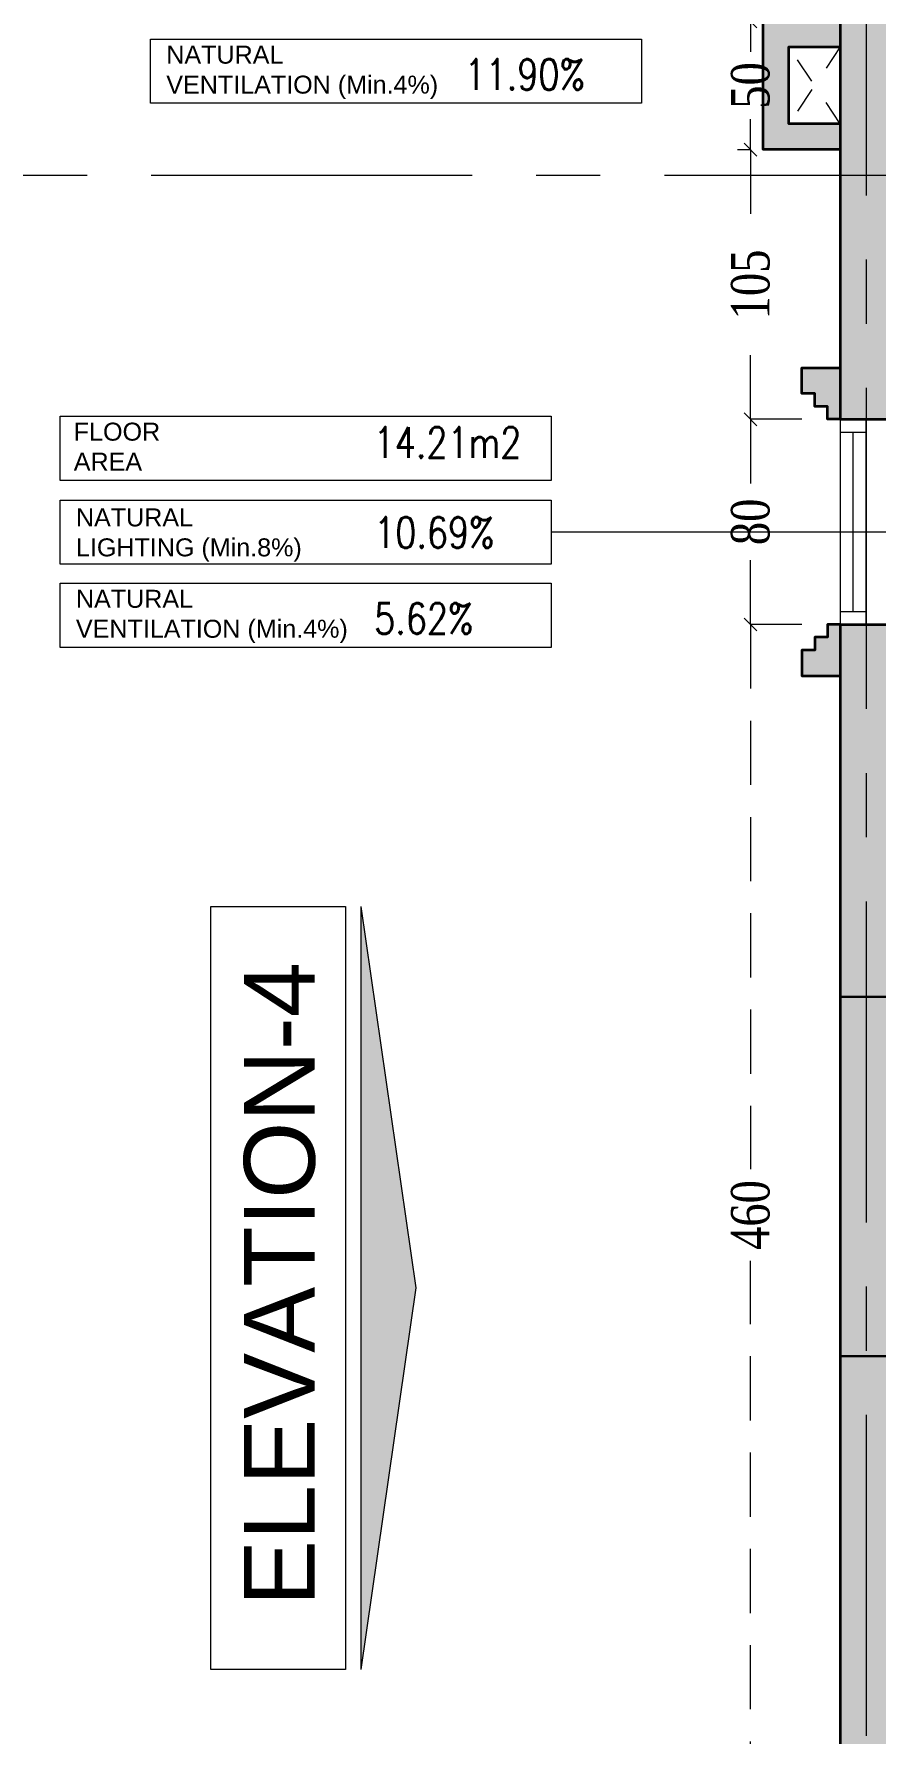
# Model space of a CAD drawing. Header units: inches. Extents: x -114 to 635, y -137 to 57.
# Drawn here: x 82.41 to 85.69, y 11.61 to 18.23 of the extents above; entities that cross this region are included whole.
import ezdxf
from ezdxf.enums import TextEntityAlignment as Align

# ---------------------------------------------------------------- set-up
doc = ezdxf.new("R2010")
doc.units = ezdxf.units.IN
doc.header["$MEASUREMENT"] = 0
doc.header["$PDMODE"] = 98
for name, pattern in [('( Hidden )', [0.375, 0.25, -0.125]), ('CENTER', [2, 1.25, -0.25, 0.25, -0.25]), ('CENTERX2', [4, 2.5, -0.5, 0.5, -0.5]), ('DASHED2', [0.375, 0.25, -0.125]), ('HIDDEN', [0.375, 0.25, -0.125])]:
    doc.linetypes.add(name, pattern=pattern)
doc.layers.get('0').update_dxf_attribs({"lineweight": 5})
doc.layers.get('Defpoints').update_dxf_attribs({"lineweight": 5})
for name, color, linetype, lineweight in [('A-ELEVATION TAG', 230, 'Continuous', 5), ('ARCHES', 1, 'HIDDEN', 5), ('COLUMNS HATCH', 1, 'Continuous', 5), ('DETAILS DIMENSION', 15, 'Continuous', 5), ('E-AX', 9, '( Hidden )', 0), ('HATCH', 15, 'Continuous', 0), ('PROPOSED COLUMNS', 6, 'Continuous', 30), ('ROOM INFORMATION', 7, 'Continuous', 5), ('TEXT ROOM INFORMATION', 1, 'Continuous', 5), ('WALL PROPOSED', 7, 'Continuous', 30), ('WINDOWS', 5, 'Continuous', 5)]:
    doc.layers.add(name, color=color, linetype=linetype, lineweight=lineweight)
doc.layers.add('AXIES', color=7, linetype='CENTER', lineweight=0, true_color=0x949596)
doc.styles.add('Arial', font='arial.ttf')
doc.styles.add('ROMANS-TITLE', font='ROMANS.shx', dxfattribs={"width": 0.8})
doc.styles.add('ST', font='times.ttf', dxfattribs={"width": 0.8})
doc.styles.get("Standard").update_dxf_attribs({"font": 'arial.ttf'})
doc.dimstyles.new('RASH PLAN', dxfattribs={"dimtxt": 0.15, "dimasz": 0.05, "dimexe": 0, "dimexo": 0.1, "dimgap": 0.05, "dimtad": 0, "dimdec": 0, "dimlfac": 100, "dimzin": 0, "dimdsep": 46, "dimtxsty": 'ST', "dimblk": 'OBLIQUE', "dimcen": 0.09, "dimclrd": 200, "dimclre": 6, "dimclrt": 1, "dimadec": 0, "dimazin": 0, "dimtfac": 1, "dimtdec": 0, "dimtmove": 1, "dimatfit": 3, "dimldrblk": 'OBLIQUE', "dimfxl": 0, "dimtolj": 1, "dimtzin": 0, "dimlwd": -1, "dimlwe": -1, "dimarcsym": 0})

# ---------------------------------------------------------------- blocks, each defined once
blk = doc.blocks.new('_Oblique')
at = {"color": 0, "lineweight": -2}
blk.add_line((-0.5, -0.5), (0.5, 0.5), dxfattribs=at)
blk = doc.blocks.new('*D409')
at = {"layer": 'Defpoints', "color": 0, "transparency": 16777216}
for p in [(85.2005, 15.9297), (85.5006, 15.9297), (85.5004, 11.3295)]:
    blk.add_point(p, dxfattribs=at)
at = {"layer": 'DETAILS DIMENSION', "color": 6, "transparency": 16777216}
for p, q in [((85.4006, 15.9297), (85.2005, 15.9297)), ((85.4004, 11.3295), (85.2005, 11.3295))]:
    blk.add_line(p, q, dxfattribs=at)
at = {"layer": 'DETAILS DIMENSION', "color": 200, "linetype": 'DASHED2', "transparency": 16777216}
for p, q in [((85.2005, 15.9297), (85.2005, 13.8079)), ((85.2005, 11.3295), (85.2005, 13.4512))]:
    blk.add_line(p, q, dxfattribs=at)
at = {"layer": 'DETAILS DIMENSION', "color": 200, "transparency": 16777216, "xscale": 0.05, "yscale": 0.05, "zscale": 0.05}
for p, rotation in [((85.2005, 15.9297), 90), ((85.2005, 11.3295), 270)]:
    blk.add_blockref('_Oblique', p, dxfattribs=dict(at, rotation=rotation))
at = {"layer": 'DETAILS DIMENSION', "color": 1, "transparency": 16777216, "insert": (85.2005, 13.6296), "char_height": 0.15, "attachment_point": 5, "rotation": 90, "style": 'ST'}
blk.add_mtext('\\A1;460', dxfattribs=at)
blk = doc.blocks.new('*D410')
at = {"layer": 'Defpoints', "color": 0, "transparency": 16777216}
for p in [(85.2005, 16.7289), (85.5006, 16.7289), (85.5006, 15.9297)]:
    blk.add_point(p, dxfattribs=at)
at = {"layer": 'DETAILS DIMENSION', "color": 6, "transparency": 16777216}
for p, q in [((85.4006, 16.7289), (85.2005, 16.7289)), ((85.4006, 15.9297), (85.2005, 15.9297))]:
    blk.add_line(p, q, dxfattribs=at)
at = {"layer": 'DETAILS DIMENSION', "color": 200, "linetype": 'DASHED2', "transparency": 16777216}
for p, q in [((85.2005, 16.7289), (85.2005, 16.4594)), ((85.2005, 15.9297), (85.2005, 16.1992))]:
    blk.add_line(p, q, dxfattribs=at)
at = {"layer": 'DETAILS DIMENSION', "color": 200, "transparency": 16777216, "xscale": 0.05, "yscale": 0.05, "zscale": 0.05}
for p, rotation in [((85.2005, 16.7289), 90), ((85.2005, 15.9297), 270)]:
    blk.add_blockref('_Oblique', p, dxfattribs=dict(at, rotation=rotation))
at = {"layer": 'DETAILS DIMENSION', "color": 1, "transparency": 16777216, "insert": (85.2005, 16.3293), "char_height": 0.15, "attachment_point": 5, "rotation": 90, "style": 'ST'}
blk.add_mtext('\\A1;80', dxfattribs=at)
blk = doc.blocks.new('*D411')
at = {"layer": 'Defpoints', "color": 0, "transparency": 16777216}
for p in [(85.2005, 17.7791), (85.2503, 17.7791), (85.5006, 16.7289)]:
    blk.add_point(p, dxfattribs=at)
at = {"layer": 'DETAILS DIMENSION', "color": 6, "transparency": 16777216}
for p, q in [((85.1503, 17.7791), (85.2005, 17.7791)), ((85.4006, 16.7289), (85.2005, 16.7289))]:
    blk.add_line(p, q, dxfattribs=at)
at = {"layer": 'DETAILS DIMENSION', "color": 200, "linetype": 'DASHED2', "transparency": 16777216}
for p, q in [((85.2005, 17.7791), (85.2005, 17.4207)), ((85.2005, 16.7289), (85.2005, 17.0873))]:
    blk.add_line(p, q, dxfattribs=at)
at = {"layer": 'DETAILS DIMENSION', "color": 200, "transparency": 16777216, "xscale": 0.05, "yscale": 0.05, "zscale": 0.05}
for p, rotation in [((85.2005, 17.7791), 90), ((85.2005, 16.7289), 270)]:
    blk.add_blockref('_Oblique', p, dxfattribs=dict(at, rotation=rotation))
at = {"layer": 'DETAILS DIMENSION', "color": 1, "transparency": 16777216, "insert": (85.2005, 17.254), "char_height": 0.15, "attachment_point": 5, "rotation": 90, "style": 'ST'}
blk.add_mtext('\\A1;105', dxfattribs=at)
blk = doc.blocks.new('*D412')
at = {"layer": 'Defpoints', "color": 0, "transparency": 16777216}
for p in [(85.2005, 18.2791), (85.2503, 18.2791), (85.2503, 17.7791)]:
    blk.add_point(p, dxfattribs=at)
at = {"layer": 'DETAILS DIMENSION', "color": 6, "transparency": 16777216}
for p, q in [((85.1503, 18.2791), (85.2005, 18.2791)), ((85.1503, 17.7791), (85.2005, 17.7791))]:
    blk.add_line(p, q, dxfattribs=at)
at = {"layer": 'DETAILS DIMENSION', "color": 200, "linetype": 'DASHED2', "transparency": 16777216}
for p, q in [((85.2005, 18.2791), (85.2005, 18.1603)), ((85.2005, 17.7791), (85.2005, 17.8979))]:
    blk.add_line(p, q, dxfattribs=at)
at = {"layer": 'DETAILS DIMENSION', "color": 200, "transparency": 16777216, "xscale": 0.05, "yscale": 0.05, "zscale": 0.05}
for p, rotation in [((85.2005, 18.2791), 90), ((85.2005, 17.7791), 270)]:
    blk.add_blockref('_Oblique', p, dxfattribs=dict(at, rotation=rotation))
at = {"layer": 'DETAILS DIMENSION', "color": 1, "transparency": 16777216, "insert": (85.2005, 18.0291), "char_height": 0.15, "attachment_point": 5, "rotation": 90, "style": 'ST'}
blk.add_mtext('\\A1;50', dxfattribs=at)
blk = doc.blocks.new('DASLASDLASLDASLASDLASLQWELQWELQWELQWELQ')
at = {"layer": 'AXIES', "linetype": 'CENTERX2', "ltscale": 0.5}
for p, q in [((25.0789, -578.2063), (25.0789, -610.1736)), ((20.2934, -595.3778), (52.6834, -595.3778))]:
    blk.add_line(p, q, dxfattribs=at)
blk = doc.blocks.new('QEWQWQWASDASDASADAAS')
at = {"layer": 'COLUMNS HATCH', "ltscale": 300}
blk.add_hatch(color=256, dxfattribs=at).paths.add_polyline_path([(148.023, -497.1575), (147.823, -497.1575), (147.823, -495.7575), (148.023, -495.7575)])
at = {"layer": 'PROPOSED COLUMNS'}
blk.add_lwpolyline([(148.023, -497.1575), (147.823, -497.1575), (147.823, -495.7575), (148.023, -495.7575)], close=True, dxfattribs=at)
blk = doc.blocks.new('Room Info')
at = {"layer": 'TEXT ROOM INFORMATION', "ltscale": 5}
for tag, p in [('FLR_AREA', (17, 833.5)), ('NAT_LIGHT', (19, 482.5)), ('NAT_VENT', (19, 147.5))]:
    blk.add_attdef(tag, p, '', height=180, dxfattribs=at)

msp = doc.modelspace()

# ---------------------------------------------------------------- hatches: boundary and pattern name
at = {"layer": 'A-ELEVATION TAG'}
msp.add_hatch(color=256, dxfattribs=at).paths.add_polyline_path([(83.897, 13.3455), (83.6837, 11.8596), (83.6837, 14.8313)])
at = {"layer": 'HATCH', "true_color": 0x939598}
h = msp.add_hatch(color=252, dxfattribs=at)
h.dxf.hatch_style = 1
h.paths.add_polyline_path([(85.7508, 19.0799), (85.5508, 19.0799), (85.5508, 16.7289), (85.7508, 16.7289), (85.7508, 18.0794), (88.6499, 18.0794), (88.6499, 16.2791), (88.7499, 16.2791), (89.1495, 16.2791), (89.1495, 16.1791), (89.2495, 16.1791), (89.2495, 16.3791), (88.7499, 16.3791), (88.7499, 18.0794), (91.7503, 18.0794), (91.7503, 17.5794), (92.2503, 17.5794), (92.2503, 13.1797), (91.6503, 13.1797), (91.6503, 13.0797), (92.4503, 13.0797), (92.4503, 17.5794), (95.7506, 17.5794), (95.7506, 17.7794), (91.9503, 17.7794), (91.9503, 23.7796), (95.5503, 23.7796), (95.5503, 23.9796), (91.9503, 23.9796), (91.9503, 24.6801), (91.7503, 24.6801), (91.7503, 20.7796), (91.05, 20.7796), (91.05, 20.6796), (91.7503, 20.6796), (91.7503, 18.2794), (88.7502, 18.2794), (88.7504, 19.6792), (88.6654, 19.6792), (88.5504, 19.6792), (88.5502, 18.2794), (85.7507, 18.2794)])
h = msp.add_hatch(color=252, dxfattribs=at)
h.dxf.hatch_style = 1
h.paths.add_polyline_path([(85.3503, 18.1791), (85.5503, 18.1791), (85.5503, 18.2791), (85.2503, 18.2791), (85.2503, 17.7791), (85.5503, 17.7791), (85.5503, 17.8791), (85.3503, 17.8791)])
h = msp.add_hatch(color=252, dxfattribs=at)
h.dxf.hatch_style = 1
h.paths.add_polyline_path([(85.4006, 16.9289), (85.4006, 16.8289), (85.4506, 16.8289), (85.4506, 16.7789), (85.5006, 16.7789), (85.5006, 16.7289), (85.5506, 16.7289), (85.5506, 16.9289)])
h = msp.add_hatch(color=252, dxfattribs=at)
h.dxf.hatch_style = 1
h.paths.add_polyline_path([(85.4506, 15.8797), (85.4506, 15.8297), (85.4006, 15.8297), (85.4006, 15.7297), (85.5506, 15.7297), (85.5506, 15.9297), (85.5006, 15.9297), (85.5006, 15.8797)])
h = msp.add_hatch(color=252, dxfattribs=at)
h.dxf.hatch_style = 1
h.paths.add_polyline_path([(87.253, 14.5792), (85.7506, 14.5792), (85.7506, 15.9297), (85.5507, 15.9297), (85.5507, 11.3295), (85.7504, 11.3295), (85.7505, 13.0797), (88.8495, 13.0797), (88.8495, 13.1797), (88.7499, 13.1797), (88.7499, 15.1795), (89.2495, 15.1795), (89.2495, 15.3795), (89.1495, 15.3795), (89.1495, 15.2795), (88.6499, 15.2795), (88.6499, 15.1795), (88.6499, 14.5792), (88.453, 14.5792), (88.453, 14.4792), (88.6499, 14.4792), (88.6499, 13.1797), (85.7505, 13.1797), (85.7506, 14.4792), (87.253, 14.4792)])

# ---------------------------------------------------------------- linework, layer by layer
at = {"layer": 'A-ELEVATION TAG'}
msp.add_line((83.6837, 11.8596), (83.6837, 14.8313), dxfattribs=at)
msp.add_lwpolyline([(83.0973, 11.8596), (83.0973, 14.8313), (83.6215, 14.8313), (83.6215, 11.8596)], close=True, dxfattribs=at)
msp.add_lwpolyline([(83.6837, 11.8596), (83.897, 13.3455), (83.6837, 14.8313)], dxfattribs=at)
at = {"layer": 'ARCHES', "ltscale": 0.3}
for p, q in [((85.5503, 17.8791), (85.3503, 18.1791)), ((85.5503, 18.1791), (85.3503, 17.8791))]:
    msp.add_line(p, q, dxfattribs=at)
at = {"layer": 'ROOM INFORMATION', "ltscale": 5}
msp.add_line((86.4354, 16.2892), (84.4241, 16.2892), dxfattribs=at)
for points in [[(82.8628, 18.2095), (84.7762, 18.2095), (84.7762, 17.9595), (82.8628, 17.9595)], [(82.5107, 16.7407), (84.4241, 16.7407), (84.4241, 16.4907), (82.5107, 16.4907)], [(82.5107, 16.4142), (84.4241, 16.4142), (84.4241, 16.1642), (82.5107, 16.1642)], [(82.5107, 16.0902), (84.4241, 16.0902), (84.4241, 15.8402), (82.5107, 15.8402)]]:
    msp.add_lwpolyline(points, close=True, dxfattribs=at)
at = {"layer": 'WALL PROPOSED', "linetype": 'Continuous', "lineweight": 35}
for p, q in [((85.5506, 16.7289), (85.7506, 16.7289)), ((85.5506, 15.9297), (85.7506, 15.9297))]:
    msp.add_line(p, q, dxfattribs=at)
at = {"layer": 'WALL PROPOSED', "linetype": 'Continuous', "lineweight": 35, "flags": 128}
for points in [[(85.5508, 16.7289), (85.5508, 19.0799)], [(85.5503, 17.7791), (85.2503, 17.7791), (85.2503, 18.2791), (85.5503, 18.2791)], [(85.5503, 17.8791), (85.3503, 17.8791), (85.3503, 18.1791), (85.5503, 18.1791)], [(85.5506, 16.7289), (85.5006, 16.7289), (85.5006, 16.7789), (85.4506, 16.7789), (85.4506, 16.8289), (85.4006, 16.8289), (85.4006, 16.9289), (85.5506, 16.9289)], [(85.5506, 15.9297), (85.5006, 15.9297), (85.5006, 15.8797), (85.4506, 15.8797), (85.4506, 15.8297), (85.4006, 15.8297), (85.4006, 15.7297), (85.5506, 15.7297)], [(85.5507, 11.3295), (85.5507, 15.9297)]]:
    msp.add_lwpolyline(points, dxfattribs=at)
at = {"layer": 'WINDOWS'}
for p, q in [((85.5506, 15.9297), (85.5506, 16.7289)), ((85.6506, 15.9297), (85.6506, 16.7289)), ((85.5506, 16.6789), (85.6506, 16.6789)), ((85.6006, 15.9797), (85.6006, 16.6789)), ((85.5506, 15.9797), (85.6506, 15.9797))]:
    msp.add_line(p, q, dxfattribs=at)

# ---------------------------------------------------------------- block references
at = {"layer": 'E-AX'}
msp.add_blockref('DASLASDLASLDASLASDLASLQWELQWELQWELQWELQ', (60.5717, 613.0572), dxfattribs=at)
at = {"layer": 'PROPOSED COLUMNS'}
msp.add_blockref('QEWQWQWASDASDASADAAS', (-62.2725, 510.2371), dxfattribs=at)
at = {"layer": 'TEXT ROOM INFORMATION'}
ref = msp.add_blockref('Room Info', (84.0668, 17.9845), dxfattribs=dict(at, xscale=0.001, yscale=0.001, zscale=0.001))
ref.add_attrib('FLR_AREA', '6.72m2', dxfattribs={"ltscale": 5, "height": 0.12, "style": 'ROMANS-TITLE', "width": 0.8}).set_placement((84.0838, 18.818), align=Align.TOP_LEFT)
ref.add_attrib('NAT_LIGHT', '22.61%', dxfattribs={"ltscale": 5, "height": 0.12, "style": 'ROMANS-TITLE', "width": 0.8}).set_placement((84.0858, 18.467), align=Align.TOP_LEFT)
ref.add_attrib('NAT_VENT', '11.90%', dxfattribs={"ltscale": 5, "height": 0.12, "style": 'ROMANS-TITLE', "width": 0.8}).set_placement((84.0858, 18.132), align=Align.TOP_LEFT)
ref = msp.add_blockref('Room Info', (83.7147, 15.8652), dxfattribs=dict(at, xscale=0.001, yscale=0.001, zscale=0.001))
ref.add_attrib('FLR_AREA', '14.21m2', dxfattribs={"ltscale": 5, "height": 0.12, "style": 'ROMANS-TITLE', "width": 0.8}).set_placement((83.7317, 16.6987), align=Align.TOP_LEFT)
ref.add_attrib('NAT_LIGHT', '10.69%', dxfattribs={"ltscale": 5, "height": 0.12, "style": 'ROMANS-TITLE', "width": 0.8}).set_placement((83.7337, 16.3477), align=Align.TOP_LEFT)
ref.add_attrib('NAT_VENT', '5.62%', dxfattribs={"ltscale": 5, "height": 0.12, "style": 'ROMANS-TITLE', "width": 0.8}).set_placement((83.7337, 16.0127), align=Align.TOP_LEFT)

# ---------------------------------------------------------------- texts
at = {"layer": 'A-ELEVATION TAG', "style": 'Arial'}
msp.add_text('ELEVATION-4', height=0.276157, rotation=90, dxfattribs=at).set_placement((83.5025, 13.3606, -0.2375), align=Align.CENTER)
at = {"layer": 'ROOM INFORMATION', "ltscale": 5, "char_height": 0.07, "attachment_point": 1}
for s, insert in [('{\\C7;NATURAL\\PVENTILATION (Min.4%)}', (82.9238, 18.184)), ('{\\C7;FLOOR\\PAREA}', (82.5632, 16.7157)), ('{\\C7;NATURAL\\PLIGHTING (Min.8%)}', (82.5717, 16.3817)), ('{\\C7;NATURAL\\PVENTILATION (Min.4%)}', (82.5717, 16.0647))]:
    msp.add_mtext_dynamic_manual_height_columns(s, width=1.51509, gutter_width=0.9, heights=[0], dxfattribs=dict(at, insert=insert))

# ---------------------------------------------------------------- dimensions: what is measured, and where the dimension line sits
at = {"layer": 'DETAILS DIMENSION'}
for base, p1, p2, picture, middle in [((85.2005, 18.2791), (85.2503, 17.7791), (85.2503, 18.2791), '*D412', (85.2005, 18.0291)), ((85.2005, 17.7791), (85.5006, 16.7289), (85.2503, 17.7791), '*D411', (85.2005, 17.254)), ((85.2005, 16.7289), (85.5006, 15.9297), (85.5006, 16.7289), '*D410', (85.2005, 16.3293)), ((85.2005, 15.9297), (85.5004, 11.3295), (85.5006, 15.9297), '*D409', (85.2005, 13.6296))]:
    dim = msp.add_linear_dim(base=base, p1=p1, p2=p2, angle=90, dimstyle='RASH PLAN', dxfattribs=at)
    dim.commit()
    dim.dimension.update_dxf_attribs({"geometry": picture, "text_midpoint": middle})

doc.saveas('drawing.dxf')
